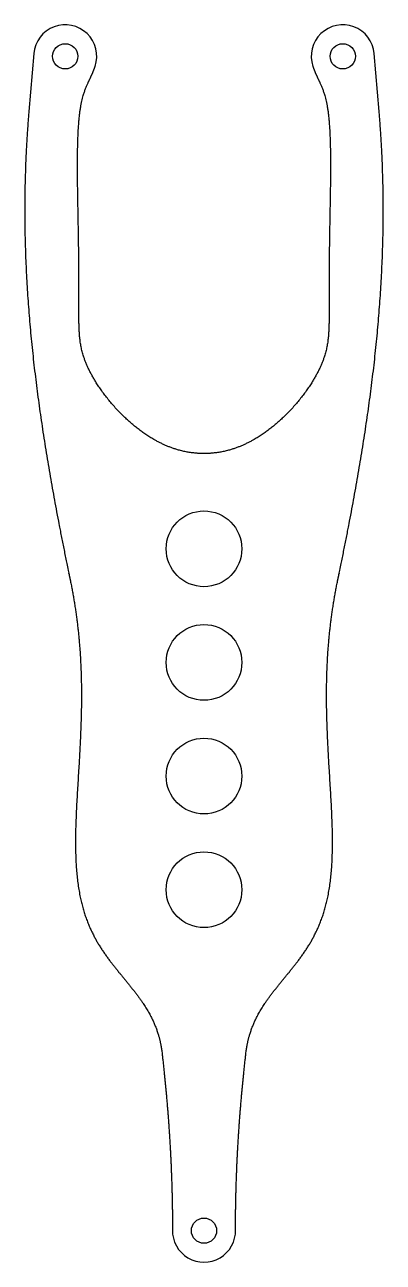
# Model space of a CAD drawing. Header units: millimetres. Extents: x -14.2 to 14.2, y -47.5 to 50.5.
import ezdxf

# ---------------------------------------------------------------- set-up
doc = ezdxf.new("R2010")
doc.units = ezdxf.units.MM
doc.layers.get('0').update_dxf_attribs({"linetype": 'CONTINUOUS'})

msp = doc.modelspace()

# ---------------------------------------------------------------- linework, layer by layer
for p, q in [((-13.491, 48.212), (-13.881, 43.629)), ((13.881, 43.629), (13.491, 48.212))]:
    msp.add_line(p, q)
for centre, radius in [((-11, 48), 1), ((11, 48), 1), ((0, 9), 3), ((0, 0), 3), ((0, -9), 3), ((0, -18), 3), ((0, -45), 1)]:
    msp.add_circle(centre, radius)
for centre, start, end in [((-11, 48), -18.53379, 175.13768), ((11, 48), 4.86232, 198.53379), ((0, -45), -181.56039, 1.56039)]:
    msp.add_arc(centre, 2.5, start, end)
for points in [[(0, 16.543), (-0.596, 16.543), (-1.763, 16.66), (-3.443, 17.187), (-5.504, 18.494), (-7.609, 20.655), (-9.068, 22.821), (-9.811, 24.688), (-9.939, 26.318), (-9.908, 28.577), (-9.903, 31.596), (-9.969, 35.136), (-10.045, 38.717), (-10.032, 41.824), (-9.843, 44.073), (-9.466, 45.409), (-9.1, 46.087), (-8.847, 46.607), (-8.699, 46.999), (-8.63, 47.205)], [(8.63, 47.205), (8.699, 46.999), (8.847, 46.607), (9.1, 46.087), (9.466, 45.409), (9.843, 44.073), (10.032, 41.824), (10.045, 38.717), (9.969, 35.136), (9.903, 31.596), (9.908, 28.577), (9.939, 26.318), (9.811, 24.688), (9.068, 22.821), (7.609, 20.655), (5.504, 18.494), (3.443, 17.187), (1.763, 16.66), (0.596, 16.543), (0, 16.543)], [(-10.654, 6.763), (-10.638, 6.685), (-10.622, 6.606), (-10.605, 6.527), (-10.589, 6.449), (-10.572, 6.37)], [(10.572, 6.37), (10.589, 6.449), (10.605, 6.527), (10.622, 6.606), (10.638, 6.685), (10.654, 6.763)], [(-3.338, -30.823), (-3.012, -33.644), (-2.758, -36.465), (-2.586, -39.287), (-2.499, -42.109), (-2.499, -44.932)], [(2.499, -44.932), (2.499, -42.109), (2.586, -39.287), (2.758, -36.465), (3.012, -33.644), (3.338, -30.823)]]:
    msp.add_open_spline(points, degree=5)
for points, knots in [([(-13.881, 43.629), (-14.18, 40.112), (-14.435, 33.07), (-13.986, 25.703), (-12.93, 18.321), (-11.516, 10.929), (-10.719, 7.075), (-10.654, 6.763)], [0, 0, 0, 0, 0, 0, 0.2, 0.4, 0.4176014, 0.4176014, 0.4176014, 0.4176014, 0.4176014, 0.4176014]), ([(10.654, 6.763), (10.719, 7.075), (11.516, 10.929), (12.93, 18.321), (13.986, 25.703), (14.435, 33.07), (14.18, 40.112), (13.881, 43.629)], [-0.4176014, -0.4176014, -0.4176014, -0.4176014, -0.4176014, -0.4176014, -0.4, -0.2, 0, 0, 0, 0, 0, 0]), ([(-10.572, 6.37), (-10.357, 5.313), (-9.987, 3.133), (-9.662, -0.134), (-9.646, -4.403), (-9.996, -9.431), (-10.298, -14.014), (-10.141, -17.924), (-9.26, -21.087), (-7.643, -23.582), (-5.692, -25.733), (-4.331, -27.521), (-3.666, -29.07), (-3.415, -30.219), (-3.338, -30.823)], [0.0069206, 0.0069206, 0.0069206, 0.0069206, 0.0069206, 0.0069206, 0.1, 0.2, 0.3, 0.4, 0.5, 0.6, 0.7, 0.8, 0.9, 1, 1, 1, 1, 1, 1]), ([(3.338, -30.823), (3.415, -30.219), (3.666, -29.07), (4.331, -27.521), (5.692, -25.733), (7.643, -23.582), (9.26, -21.087), (10.141, -17.924), (10.298, -14.014), (9.996, -9.431), (9.646, -4.403), (9.662, -0.134), (9.987, 3.133), (10.357, 5.313), (10.572, 6.37)], [-1, -1, -1, -1, -1, -1, -0.9, -0.8, -0.7, -0.6, -0.5, -0.4, -0.3, -0.2, -0.1, -0.0069206, -0.0069206, -0.0069206, -0.0069206, -0.0069206, -0.0069206])]:
    msp.add_open_spline(points, degree=5, knots=knots)

doc.saveas('drawing.dxf')
